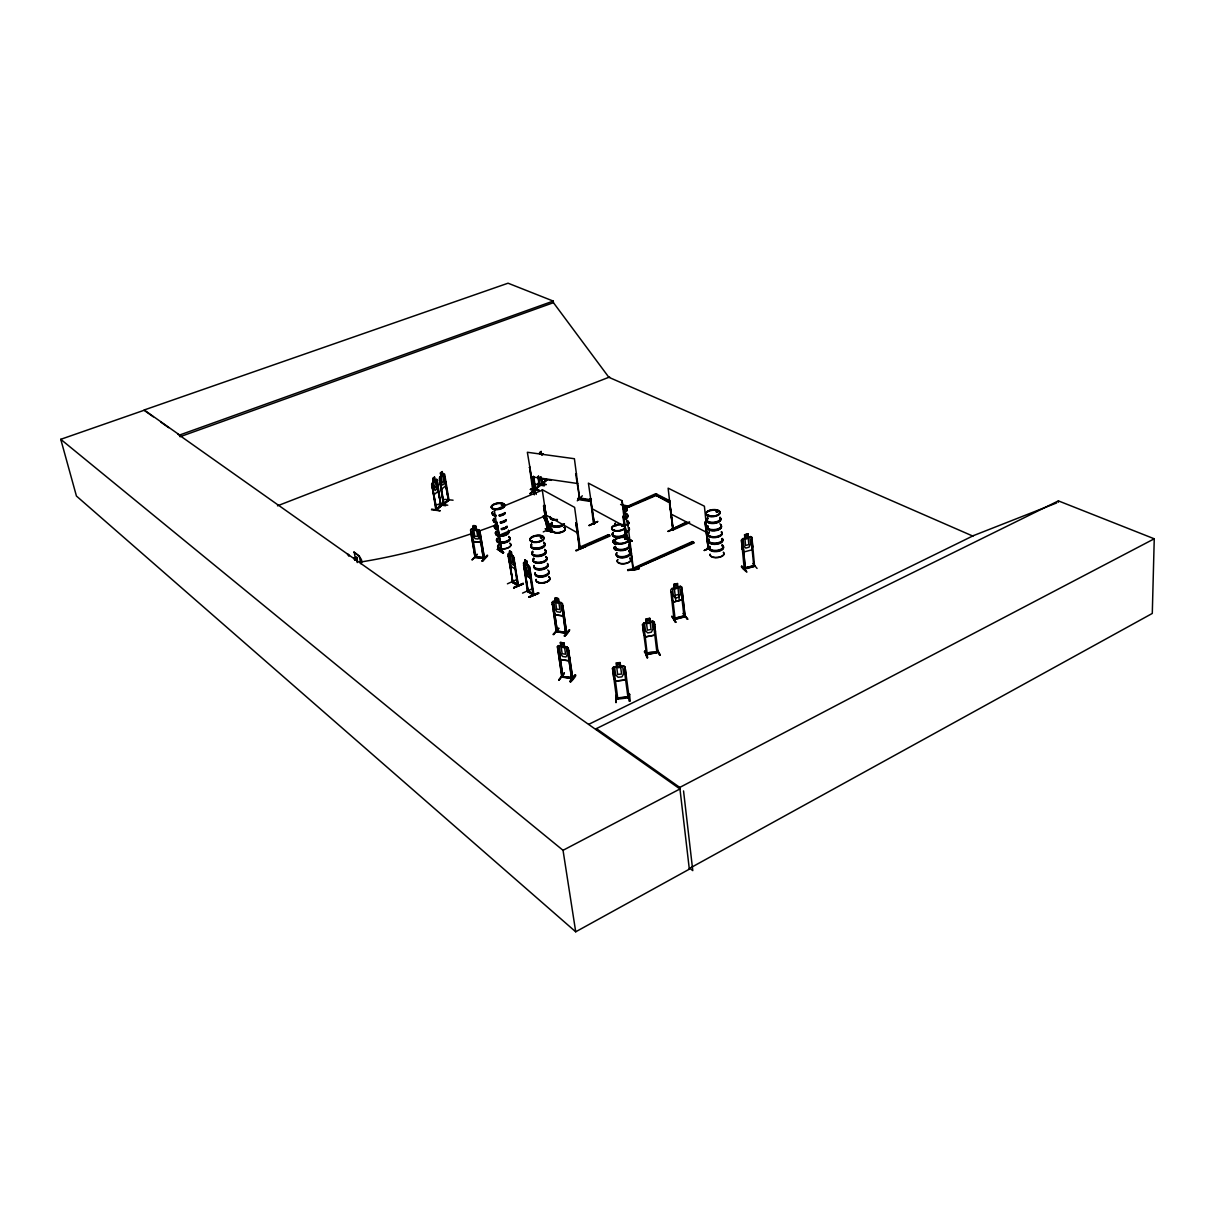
<?xml version="1.0" encoding="UTF-8"?>
<svg xmlns="http://www.w3.org/2000/svg" width="1215" height="1215" viewBox="0 0 1215 1215"><rect width="100%" height="100%" fill="white"/><g stroke="black" fill="none" stroke-linecap="round" stroke-linejoin="round"><path stroke-width="1.5" d="M596.626 730.078L596.413 728.605L1058.402 500.884L1154.25 538.792L1152.291 613.438L689.254 868.528M445.935 485.666L445.951 482.188L445.935 485.666L441.683 489.098L439.708 477.039L440.923 476.037L441.242 483.403L442.549 485.058L444.204 483.692L444.675 480.578L442.184 471.587L442.564 474.731M594.105 524.273C593.786 521.235 594.621 524.986 593.482 523.938L590.444 498.621L594.393 524.151L588.394 483.145L621.943 500.702L628.216 527.021L633.425 569.486L693.765 543.09L693.674 542.285L692.353 541.586L633.41 568.073L634.807 569.622M515.464 566.236L515.312 569.167L514.021 557.685L511.895 555.301L511.5 552.005C507.475 548.816 511.515 555.194 508.219 553.949L512.882 582.547L508.219 553.949M625.482 538.837L626.454 538.397L625.148 539.171M624.996 538.64L625.907 539.339L626.454 538.336M626.849 538.822L626.651 538.473M530.727 578.37L530.894 575.409L530.727 578.37L525.913 575.348L524.667 571.779L525.882 575.424M623.675 525.958L622.688 525.366M623.963 509.358L624.267 508.25L625.33 508.979M623.356 509.039L625.042 508.447M623.234 525.655L621.989 526.308L622.505 525.336M616.552 542.877L616.84 542.801M617.463 542.816L616.597 542.467M431.462 509.799L440.27 510.801L431.659 509.07M447.758 505.212L439.162 503.572M614.395 529.679L613.621 530.074M530.317 489.524L539.323 490.465L530.591 489.296M546.188 484.527L537.516 483.767M540.736 476.933L541.769 484.421L546.37 479.226L546.112 480.487L546.507 479.15L546.978 480.153L542.604 484.071L541.753 478.437M541.936 536.772L540.857 537.136M541.085 536.681L540.326 537.562M540.872 537.789L540.933 536.726M531.851 540.781L532.216 541.252M532.322 541.465L531.851 540.994M589.154 525.214L597.795 521.448L589.199 525.548M748.258 537.136L747.969 533.825L744.491 534.767L744.962 538.215L741.484 540.265L744.263 569.136C744.415 569.303 759.01 565.461 753.543 565.598M563.866 612.785L563.213 616.035L555.073 614.881L553.463 611.312M501.658 504.924L502.585 504.179L502.858 505.151M501.263 504.969L502.782 504.346M569 660.732L560.647 659.441L558.763 655.994L560.525 659.624L569.045 660.945L569.607 657.558M569.045 660.945L569.729 657.604M493.943 508.432L492.85 508.72M497.284 549.377C503.056 547.357 507.46 559.052 497.71 548.664M497.33 549.317L503.086 552.886L503.481 552.172M548.314 530.758L542.239 489.66L574.604 507.369L580.345 548.937L609.702 536.119L609.611 535.329L608.396 534.661L579.039 547.449L579.859 548.876L575.895 522.951L579.433 548.633M548.041 529.892L547.798 530.332M752.662 546.279L751.888 549.848L743.717 552.035L742.244 549.089L741.423 540.204L742.547 538.701L750.673 536.544L751.872 537.425L750.581 536.62L748.212 537.334L747.969 533.825M751.888 549.848L752.601 546.234M442.7 474.594L444.66 474.199L449.003 500.216C446.847 501.385 449.504 497.877 448.289 499.745M646.213 653.548C671.394 651.756 645.271 650.238 646.593 654.809L642.507 624.495L643.646 633.774L645.438 636.994L654.627 635.141L655.401 631.39L654.186 622.202M444.113 503.253L443.186 503.693L448.335 499.988M433.163 492.105L434.15 494.611L438.387 491.073L437.127 479.621L441.045 506.139L438.144 491.164M626.09 676.436L625.406 680.157L626.241 676.512M436.701 509.799L431.644 484.041L433.254 481.489M431.811 484.041L436.322 479.09L437.127 479.621M471.921 559.826L477.373 554.253M472.362 559.811L476.994 554.708M530.302 493.655L535.086 489.22M685.078 615.808L683.908 616.111M558.794 628.519L553.098 634.549L558.779 628.109M671.865 616.354L675.844 622.141M683.863 616.84L685.017 616.871L681.736 587.134L680.43 586.222L671.834 588.424L670.71 590.019L674.036 619.65L675.267 619.361L675.024 618.146L673.824 618.405M675.312 622.399L671.941 616.294L675.935 622.262M741.347 566.737C754.576 578.507 739.768 567.223 741.788 566.144M746.329 571.445L741.818 566.114M558.885 679.61L564.368 673.095L559.052 680.142M558.93 680.035L564.337 673.08M529.467 572.189L528.829 574.163L526.9 572.994L524.531 563.699L525.396 563.228M644.254 651.787C645.681 649.281 648.628 657.771 646.957 657.862L644.846 651.103M647.504 657.664L644.755 651.635M616.278 695.177L616.005 702.695L616.354 695.117M433.436 481.55L432.707 483.297L435.016 490.556L436.686 489.174L437.157 486.046L436.185 480.457L435.107 480.183L434.53 477.009L432.813 478.528L433.436 481.55L432.829 478.497M644.011 626.439L642.932 626.651L644.011 626.439L647.261 654.308M717.594 511.834C719.796 510.649 715.119 512.988 717.017 510.938M707.798 515.509L708.998 515.327M708.998 515.555L708.193 515.768M523.513 563.092L527.993 591.811L523.878 562.332L529.634 566.722L533.962 595.077L527.766 591.265L533.157 593.77M532.853 593.983L533.81 594.089L532.838 593.907M527.356 591.447L533.537 595.213L529.284 568.377M753.33 565.415C753.376 568.438 754.12 562.94 754.576 566.069M753.816 566.524L751.159 539.673L752.115 539.414L754.576 566.342C720.905 573.541 775.246 560.783 744.188 567.906M745.311 568.848L742.897 542.148L741.773 542.255L742.897 542.148M518.365 584.825L512.776 581.879M517.636 585.569L513.55 559.462L514.416 559.659L513.55 559.462M513.003 581.423L512.669 581.56M625.057 538.458L625.118 539.308M616.673 542.27L616.476 542.513M533.218 476.796L535.101 489.903L540.067 485.56L538.67 476.204M540.766 537L542.042 536.939M535.694 489.432L533.674 476.401M539.156 484.922L539.399 485.058M539.263 485.833L537.911 476.553M673.915 618.405L673.9 619.453L685.063 616.567M675.16 619.361L671.941 591.796L670.923 592.054L671.941 591.796M501.628 504.757L502.053 504.255M501.522 504.62L503.147 504.802M502.904 504.665L501.841 505.151M443.976 504.088L448.73 500.079M449.034 500.109L443.672 504.635L444.265 504.119M444.234 504.24L439.708 479.955L443.399 504.483M436.413 509.693L436.656 509.07M523.437 563.001L525.305 563.274L524.713 559.857L526.839 561.117L527.234 564.428L529.467 566.767L530.803 575.454M707.525 547.282L708.649 547.479L707.662 547.342M707.586 547.525L708.755 548.436L704.396 506.199L668.129 488.157L672.928 530.029L689.619 522.632M570.215 681.873C575.819 671.941 579.023 673.642 570.701 682.025L569.987 681.342L575.363 674.826L570.063 681.372M642.538 624.556L643.753 622.991L646.304 622.475L644.618 624.115L645.408 630.585L647.701 632.939L651.361 632.195L652.987 629.036L652.212 622.581L650.116 621.822M561.816 675.798C564.489 676.709 560.009 675.039 561.953 676.755L557.457 646.608L558.551 645.575L567.025 646.866L568.316 648.354L572.857 678.547L562.013 676.785M558.642 649.205L557.639 649.053L558.824 648.977L562.894 676.877M567.496 650.541L568.681 650.481L567.496 650.541L571.627 678.684L571.475 677.666M567.025 646.866L568.195 648.37L572.675 678.775L572.265 677.757L562.773 676.482L572.523 677.757M560.905 645.94L560.388 642.446L564.033 642.993L564.489 646.547L566.433 648.02L567.375 654.505L565.962 656.996L562.575 656.48L560.343 653.427L559.401 646.957L561.041 646.076M617.873 698.154L629.066 696.97M627.699 697.137L627.836 698.169L629.203 698.002L625.361 669.161L624.221 669.511L625.361 669.161M564.231 635.703C574.649 622.247 567.284 635.551 564.368 636.159M569.471 630.129L564.793 636.235M557.396 646.684L561.862 677.089M558.9 602.063L562.56 603.749L566.676 633.319L565.552 633.167L565.871 631.906L566.904 633.091L556.257 631.815L557.366 631.922L553.448 604.569L552.309 604.63L553.448 604.569M565.552 633.121L561.907 605.738L562.864 605.875L566.615 633.288L556.212 631.785L552.126 602.291L553.235 601.395C558.232 603.627 551.731 594.818 558.414 598.691L558.809 602.154L560.707 603.521L561.619 609.808L560.267 612.254L557.032 611.798L554.906 608.867L553.979 602.594L555.559 601.714L554.936 598.205M672.32 529.71L673.383 529.861L669.86 503.921L672.989 529.983L672.214 528.707L672.958 529.087M557.427 631.679L553.265 604.766M556.197 631.754L556.242 630.57L557.548 631.709M556.121 630.843L557.412 630.737M565.75 633.197L561.907 605.738M656.875 652.652L656.875 651.316L656.996 652.318M646.577 654.779L658.059 652.409L654.308 622.126L652.911 621.138L650.222 621.685L649.812 618.207L645.879 619.012L646.441 622.566M553.174 601.273L561.239 602.503L562.393 603.84M471.526 529.011L470.494 529.953L475.08 557.472L484.36 558.581L479.819 531.016M613.879 677.681L615.716 681.023L625.285 679.975L615.625 681.159L613.742 677.712L612.481 668.28L613.788 666.792L612.618 668.311M580.223 547.874L579.206 547.692L580.132 547.783M487.458 555.938C471.997 572.432 497.816 543.576 482.461 561.148M517.544 585.554C519.352 586.891 516.679 582.699 517.605 585.645M483.479 558.505L479.378 532.869L483.312 558.49L483.16 557.533L484.269 557.457M486.896 555.407L481.991 561.011L487.488 555.984M547.266 530.894L548.785 530.545L544.487 505.106L548.117 530.591L547.297 530.909M512.214 582.122L518.182 585.919L513.869 559.325M474.746 556.5L476.128 557.366L471.784 531.988L470.752 532.064L475.08 557.472M481.262 539.475L480.806 542.482L473.501 541.617L471.967 538.321M480.062 533.142L479.196 533.036M478.68 529.801L479.864 531.046L484.542 558.414L475.08 557.245M476.614 529.497L478.74 529.74M471.405 528.965C476.143 531.107 469.932 522.982 476.083 526.338L476.462 529.649L478.254 530.818L479.226 536.696L478.087 539.035L475.187 538.685L473.197 535.997L472.225 530.12L473.607 529.254M476.083 526.338L472.908 526.034L473.546 529.315M744.917 538.169L743.276 539.749L743.838 545.915L745.813 548.087L749.032 547.19L750.536 544.077L749.989 537.911L748.151 537.288M503.45 552.688L497.71 549.074M557.518 646.745L558.611 645.697M500.428 549.924L501.628 549.651L500.58 550.866L501.78 550.562L497.634 525.26L496.616 525.488L497.634 525.26M500.58 550.851L501.582 550.441M716.546 511.561L717.807 511.272L716.516 511.454M708.148 515.221L709.044 515.479M579.889 498.454L578.78 497.421L577.717 499.441L578.811 497.679M578.765 497.634L579.768 497.573M577.262 500.823L582.319 495.811M623.249 505.972L626.894 506.549L655.766 493.685L670.209 500.975M623.341 506.746L626.986 507.323L656.981 494.292L629.097 506.275L620.592 504.483M551.428 480.32L542.467 478.983M546.355 479.925L542.224 483.297L546.051 479.879M535.162 488.931L539.126 485.271M535.435 489.205L529.907 493.685L539.43 485.317M540.022 485.499L534.797 489.858L532.914 476.751M575.652 473.729L576.457 473.835L575.652 473.729L579.616 498.606M541.45 454.638L543.363 454.152M533.765 491.726L532.899 491.619L529.558 467.183L534.038 491.574L532.945 490.556M453.074 500.2L444.69 499.38M624.237 508.903L625.011 508.645M436.61 508.812L435.684 509.267L440.878 505.516M440.574 505.47L436.109 509.267M436.322 510.118L441.577 505.637M444.523 476.022L448.593 500.534M530.347 467.289L529.375 467.335M441.531 505.683L435.836 510.133L432.13 485.438L436.747 509.799M432.434 485.484L431.644 485.848M436.808 481.899L441.045 506.139L436.519 481.854M440.012 480.001L439.222 480.365M435.016 480.168L436.99 479.712M432.905 478.543L434.59 477.176M440.999 476.098L440.301 473.03L442.184 471.587M440.483 473.091L442.139 471.739M541.146 537.805L542.239 537.273M616.43 698.002L627.912 696.772L628.064 698.185M628.899 697L627.836 697.121M629.157 698.033L627.912 696.803M616.84 699.278C617.812 699.187 617.585 698.23 616.552 697.987M614.046 670.316L612.907 670.665L614.046 670.316L617.827 698.914M616.643 666.625L614.714 668.022L615.58 674.644L618.04 677.256L621.928 676.861L623.644 673.824L622.779 667.202L620.546 666.23L620.197 662.524L616.02 662.965L616.643 666.701M541.039 476.979L542.072 484.466L541.45 478.406M535.238 489.858L533.37 476.356M539.718 485.453L538.367 476.159M500.595 549.863L501.036 550.957L501.339 549.56M717.974 511.712L716.546 511.925M716.622 511.485L717.959 511.151M153.318 416.806L144.084 410.275L60.75 439.314L76.439 496.039L575.713 931.799L689.33 869.181L679.777 787.426L596.413 728.605M626.332 538.701L625.436 538.883M624.221 509.374L625.269 508.523M60.75 439.314L563.031 850.303L679.96 788.975L177.937 434.211M679.777 787.426L1154.25 538.792M658.09 652.455L657.968 651.164L657.026 651.65M588.668 724.368L973.579 535.572L1056.686 502.919M973.579 535.572L972.683 536.012L608.852 377.303L553.448 302.672L553.235 301.077L508.052 283.201L144.19 409.987L179.623 435.016L180.048 436.732L553.448 302.672M708.148 548.117L705.08 522.101L708.239 548.542M709.97 547.342L704.229 550.517L710.365 547.98M710.046 547.752L704.275 550.41M705.718 522.42L705.08 522.101M529.026 596.747C542.224 591.553 541.252 591.811 529.117 597.173C558.627 584.901 509.419 606.012 538.397 592.631M635.202 568.134L655.401 559.052M658.773 557.533L677.287 549.21M680.658 547.692L690.758 543.151M634.701 568.802L693.674 542.285M522.541 593.117L531.866 588.956M676.679 527.128L668.189 531.487L676.74 527.659M667.825 531.289L676.679 527.507M628.368 541.115L631.329 539.885M628.793 541.844L632.18 540.675L628.58 541.207M669.556 504.043L673.064 530.013L671.637 529.36L686.581 521.918M671.637 529.36L685.002 523.452M689.543 521.843L672.837 529.239L671.561 528.571M527.28 564.368L528.54 566.099L532.99 594.925M579.342 548.542L580.36 548.724M576.107 551.018C588.698 544.259 590.399 545.322 575.743 550.365M527.401 591.492L523.711 565.005L528.388 591.659M524.273 565.355L523.392 565.157M517.469 584.855L518.349 584.764M513.687 587.422C542.634 574.968 494.505 596.854 523.027 583.367M513.763 587.817L523.133 583.823M523.392 584.035L513.778 587.878M623.006 516.314L623.887 516.496L623.006 516.314L624.313 526.93M582.593 546.735L579.145 548.238L580.345 548.937M586.055 545.231L591.234 542.983M594.682 541.465L608.487 535.451L609.702 536.119M609.611 535.329L580.238 548.147L579.039 547.449M516.937 579.494L507.414 583.823M513.368 556.09L518.562 585.812L512.29 582.228M589.169 525.594L597.537 521.736M575.895 522.951L576.199 522.815M510.665 566.266L509.586 562.606M545.368 528.859L551.686 532.124L545.702 528.707M543.272 531.897L551.975 528.145M622.52 505.546L629.188 507.05L657.072 495.067M508.174 556.151L509.039 556.349L512.821 582.501L508.174 556.151L509.039 556.349M591.006 498.909L590.141 498.742M543.576 505.835L547.418 531.137L543.576 505.835L544.366 505.501M545.034 505.394L543.773 505.941M498.423 535.587L546.021 515.509M542.315 490.161L494.323 510.011L500.777 550.987M354.613 559.644L354.173 557.958L356.694 557.488L357.028 559.173L354.507 559.644M359.503 556.121C343.45 545.398 366.414 558.08 360.977 563.502M357.24 557.412L354.674 558.323L355.023 559.994L354.173 557.958M347.11 553.63L348.811 554.83M277.476 505.82L609.641 376.999M579.54 497.755L579.661 498.636L574.406 458.723L527.356 452.269L533.932 491.543M683.923 615.808L674.765 618.177L675.267 619.331M533.172 490.541L533.628 490.845M179.623 435.016L553.235 301.077M625.512 538.26L625.376 539.141M622.566 525.7L621.579 526.019L623.249 526.323M501.431 550.486L501.218 549.59M541.693 537.713L541.434 536.635M562.621 676.178L562.773 677.195M571.642 678.35L567.678 650.314M556.546 631.542L552.248 602.351M646.441 654.475L658.09 652.166L657.847 651.179M657.831 651.453L657.011 651.62M578.902 498.317L579.889 498.439M752.905 563.547L757.067 568.423M744.673 534.904L747.908 534.023M675.191 595.365L678.623 594.469M673.399 601.972L681.858 599.785L682.602 596.231L682.01 599.921L673.338 602.108L671.698 599.071M687.219 619.255L683.088 613.408L687.69 619.149M677.803 587.012L679.777 587.665L680.476 593.998L678.927 597.173L675.494 598.069L673.353 595.836L672.639 589.503L674.355 587.893L673.839 584.415L677.545 583.458L679.307 600.559M673.839 584.415L677.469 583.671M674.492 589.032L677.924 588.136M684.789 616.582L683.908 615.792L684.075 617.053L680.932 589.503L681.949 589.245L685.199 616.764L674.143 619.62L674.173 618.617L683.741 616.187M682.086 589.427L680.932 589.503M616.506 697.942L616.84 699.324M624.631 509.055L623.462 509.024M541.586 537.47L540.675 537.592M656.783 648.719L660.185 655.174L656.92 649.159M549.195 529.634L551.321 529.998L549.317 530.408L543.242 515.707M744.522 569.136L744.005 568.013M643.783 623.052L652.941 621.199M653.579 624.495L654.748 624.48L653.579 624.495L656.89 652.409M645.484 636.797L654.627 635.141M656.753 649.266L660.185 655.174M534.767 490.951L532.945 492.09L534.767 490.951L536.255 494.429M548.451 530.697L544.183 505.227M623.492 516.39L626.014 536.301M628.58 541.465L632.24 541.207M629.689 542.756L632.985 569.471M627.623 569.789C647.079 565.704 637.662 571.126 627.639 569.881M627.745 570.564L638.862 568.954M627.684 570.336L638.801 568.681M632.119 558.095L630.084 559.219L632.225 558.915L629.051 545.307M539.521 485.939L538.215 476.599M613.788 666.868L623.508 665.805L625.011 666.929L626.105 676.512M629.719 694.357L628.945 693.841L629.476 701.237M629.188 697.759L627.791 698.139M533.582 490.875L533.719 491.726M717.002 511.12L718.171 511.333M533.096 593.725L533.355 594.712M475.171 557.214L475.171 556.288M475.733 557.548L474.928 556.546M484.132 558.596L483.965 557.7L475.84 556.895L483.206 557.594M628.914 697.744L616.704 699.263L612.481 668.28M556.333 630.524L557.275 630.691M566.342 632.316L557.26 631.223L565.415 632.18M572.417 678.775L561.786 677.059M578.872 497.406L578.765 498.53L579.798 498.454M471.466 529.072L478.71 529.846M480.776 542.315L473.607 541.465L472.073 538.321M541.48 454.501L541.146 451.509L541.541 454.653L542.497 454.942M537.47 483.433L546.173 484.588M535.511 484.345L544.32 485.894M443.764 473.637L439.663 477.1L439.39 478.558L443.672 504.635L440.999 487.397M530.515 489.296L539.323 490.465M431.644 484.041L436.367 510.118M440.62 486.577L441.789 489.098M554.997 598.403L558.414 598.691L558.748 602.23M561.725 605.951L562.682 606.072M434.15 494.611L433.117 492.029M555.194 614.714L563.183 615.853M445.632 505.744L437.157 504.514M530.985 476.736L577.778 483.54M558.308 628.58L553.691 634.64M565.841 631.937L566.646 632.058M558.566 645.773L560.981 646.137L560.388 642.446L564.033 642.993L564.383 646.653L566.934 647.033M578.629 497.786L591.401 499.836M584.218 499.426L587.863 500.018M577.611 498.666L590.384 500.717M577.717 499.441L590.49 501.476M533.339 594.272L533.491 595.229M629.643 694.297L630.069 701.283M745.266 568.65L742.73 541.996M716.167 511.895L716.592 511.135L716.774 511.91M709.363 532.2A7.077 3.296 -5.5 0 0 709.924 536.407L710.168 536.514M579.813 548.907L576.457 523.27M658.727 495.902L668.63 500.914M670.224 502.524L655.371 494.991L670.316 503.299M670.969 514.021L707.054 532.58M693.765 543.09L692.353 541.586M591.751 508.553L620.136 523.908M545.93 515.008L578.158 533.233M545.307 528.814L551.2 532.337M524.804 560.009L526.885 561.041L529.33 577.414M525.563 564.322L527.492 565.476M526.505 570.397L528.434 571.566M497.649 549.165L503.587 552.688M526.004 575.303L530.818 578.325M511.348 552.126L509.48 550.987L510.224 560.662L511.621 563.851L513.474 565.005L513.125 557.017L511.955 555.316M508.629 553.296L513.353 556.181M510.695 566.19L515.418 569.121M528.282 590.976L533.127 593.998M513.094 581.742L517.787 584.704M680.385 586.344L681.782 587.194M161.018 422.243L168.703 427.68M347.687 554.465L348.933 556.242M689.695 868.285L692.778 870.608L683.544 790.935M623.462 665.926L625.011 667.005M542.528 453.696L543.302 454.243M752.115 539.414L751.159 539.673M683.711 613.757L687.751 619.21M626.667 531.897L626.727 532.018A6.728 3.098 -7 0 1 625.102 532.413A6.698 3.083 -7 0 0 626.606 531.699M659.593 655.143L656.692 648.688M742.35 549.043L743.838 551.959M644.77 651.164L647.61 657.725M545.231 515.312L551.215 529.224M546.097 517.818L551.321 529.998M532.838 491.346L534.327 494.824M543.363 516.481L547.084 525.184M509.647 562.621L510.801 566.144M625.118 526.46L631.466 553.524M356.603 557.563L357.316 561.117M356.192 557.138L357.24 562.591M354.279 552.461L355.57 559.902M359.306 556.197L360.779 563.593M444.341 476.447L448.487 500.565L445.313 483.828M497.436 525.138L501.658 550.684M563.031 850.303L575.713 931.799M524.819 559.811L527.401 576.244M558.824 648.977L563.077 676.983M617.964 698.898L617.569 697.85L617.721 699.232M627.654 696.863L628.064 698.154L624.221 669.268M620.075 662.661L620.546 666.306M608.396 534.661L608.487 535.451M626.894 506.549L626.986 507.323M621.913 500.55L626.743 539.49M623.31 516.193L624.616 526.794M625.057 530.332L625.71 535.633M646.046 619.164L646.471 622.627M629.097 506.275L629.188 507.05M627.897 505.653L627.988 506.427M649.691 618.359L650.146 621.883M655.766 493.685L655.857 494.459M673.885 584.476L675.874 601.44M705.383 521.964L708.193 548.572M751.827 537.379L752.541 546.294M628.945 693.841L629.37 701.344M1058.402 500.884L1058.417 502.235M494.323 525.503A522.906 237.654 -33.6 0 1 480.396 530.575M471.709 533.598A522.906 237.654 -33.6 0 1 359.655 562.181M564.459 523.954A6.652 3.022 -8.1 0 1 555.893 527.249A6.652 3.022 -8.1 0 1 552.035 523.452M563.942 524.379A6.743 3.068 -8.1 0 1 554.997 526.824A6.743 3.068 -8.1 0 1 551.899 523.042M564.216 527.34A6.652 3.038 -8.1 0 1 560.1 532.534A6.652 3.038 -8.1 0 1 552.293 529.816M564.17 527.188A6.622 3.022 -8.1 0 1 560.905 532.155A6.622 3.022 -8.1 0 1 552.187 530.469M564.246 527.568A6.652 3.038 -8.1 0 1 560.13 532.762A6.652 3.038 -8.1 0 1 552.324 530.044M562.803 524.379A6.652 3.022 -8.1 0 1 554.177 525.913A6.652 3.022 -8.1 0 1 551.868 522.298M563.897 524.03A6.743 3.068 -8.1 0 1 554.951 526.475A6.743 3.068 -8.1 0 1 551.853 522.693M557.457 520.157A6.652 2.992 -8.1 0 1 550.517 517.347M557.412 519.792A6.758 3.053 -8.1 0 1 550.349 516.952M557.351 519.443A6.758 3.038 -8.1 0 1 550.289 516.588M553.934 519.063A6.652 2.992 -8.1 0 1 550.228 516.982M627.426 521.326A6.819 3.129 -7.1 0 1 627.229 525.169M615.61 525.442A6.819 3.129 -7.1 0 1 615.261 523.862M628.96 528.236A6.728 3.098 -7 0 1 625.133 532.641M622.976 506.989A6.758 3.053 -7.1 0 1 626.94 509.07A6.758 3.053 -7.1 0 1 624.206 512.153M627.396 521.767A6.728 3.083 -7.1 0 1 627.198 525.548M615.747 525.822A6.728 3.083 -7.1 0 1 615.398 524.273M628.884 527.842A6.698 3.083 -7 0 1 627.866 531.016M623.037 507.581A6.743 3.038 -7.1 0 1 626.986 509.662A6.743 3.038 -7.1 0 1 624.267 512.73M628.93 527.993A6.728 3.098 -7 0 1 627.912 531.183M623.006 507.217A6.758 3.053 -7.1 0 1 626.97 509.313A6.758 3.053 -7.1 0 1 624.237 512.381M627.411 514.963A6.834 3.098 -7.1 0 1 625.072 518.835M627.259 520.597A6.728 3.083 -7.1 0 1 627.062 524.379M616.43 525.29A6.728 3.083 -7.1 0 1 615.246 523.088M627.38 515.388A6.743 3.068 -7.1 0 1 625.072 519.215M627.38 520.962A6.819 3.129 -7.1 0 1 627.183 524.804M616.4 525.731A6.819 3.129 -7.1 0 1 615.215 523.498M626.515 513.96A6.834 3.098 -7.1 0 1 625.026 518.471M627.639 514.947A6.743 3.068 -7.1 0 1 624.92 518.046M626.393 513.596A6.743 3.068 -7.1 0 1 627.229 514.218M624.844 531.502A6.956 3.22 -7.1 0 1 624.237 535.724A6.956 3.22 -7.1 0 1 615.382 537.015A6.956 3.22 -7.1 0 1 612.952 533.233M624.829 531.942A6.865 3.174 -7.1 0 1 624.221 536.104A6.865 3.174 -7.1 0 1 615.489 537.379A6.865 3.174 -7.1 0 1 613.089 533.658M624.799 531.137A6.956 3.22 -7.1 0 1 624.191 535.344A6.956 3.22 -7.1 0 1 615.337 536.65A6.956 3.22 -7.1 0 1 612.907 532.869M625.528 531.395A6.865 3.174 -7.1 0 1 618.967 536.377A6.865 3.174 -7.1 0 1 612.937 532.474M615.747 543.637A6.941 3.235 -7.1 0 1 613.803 539.961M615.792 544.001A6.941 3.235 -7.1 0 1 613.848 540.326M616.628 549.879A6.789 3.189 -7.1 0 1 614.228 547.115M614.243 547.525A6.834 3.205 -7.1 0 0 616.658 550.319A6.804 3.205 -7.1 0 1 614.213 548.36M616.613 550.076A6.85 3.22 -7.1 0 1 614.198 547.282M630.145 554.359A6.941 3.281 -7 0 1 622.247 557.882A6.941 3.281 -7 0 1 616.506 554.632M628.914 551.58A7.047 3.326 -7 0 1 624.905 557.199A7.047 3.326 -7 0 1 616.354 554.222M629.643 558.004A6.941 3.311 -7 0 1 629.051 562.332A6.941 3.311 -7 0 1 620.212 563.623A6.941 3.311 -7 0 1 617.767 559.735M630.479 558.444A6.941 3.311 -7 0 1 623.872 563.593A6.941 3.311 -7 0 1 617.736 559.492M628.914 545.079A7.062 3.311 -7.1 0 1 623.098 550.167A7.062 3.311 -7.1 0 1 615.443 547.054M628.747 550.82A6.956 3.281 -7 0 1 628.14 555.118A6.956 3.281 -7 0 1 619.301 556.409A6.956 3.281 -7 0 1 616.871 552.567M628.869 545.535A6.956 3.265 -7.1 0 1 623.143 550.532A6.956 3.265 -7.1 0 1 615.595 547.464M628.869 551.2A7.047 3.326 -7 0 1 628.261 555.574A7.047 3.326 -7 0 1 619.301 556.88A7.047 3.326 -7 0 1 616.825 552.962M628.869 544.715A7.062 3.311 -7.1 0 1 623.052 549.788A7.062 3.311 -7.1 0 1 615.398 546.689M629.157 545.11A6.971 3.265 -7.1 0 1 622.095 549.438A6.971 3.265 -7.1 0 1 615.443 546.264M506.154 520.779A6.743 3.022 -9 0 1 500.504 523.133M497.117 523.225A6.743 3.022 -9 0 1 493.7 520.278M506.169 520.369A6.834 3.068 -9 0 1 500.443 522.769M497.011 522.86A6.834 3.068 -9 0 1 494.156 519.033M507.08 526.657A6.743 3.038 -9 0 1 501.446 529.026M498.059 529.117A6.743 3.038 -9 0 1 495.234 525.32M507.004 526.262A6.713 3.022 -9 0 1 501.385 528.616M498.013 528.692A6.713 3.022 -9 0 1 495.188 524.926M507.05 526.414A6.743 3.038 -9 0 1 501.4 528.783M498.013 528.859A6.743 3.038 -9 0 1 495.188 525.077M505.06 513.322A6.85 3.038 -9 0 1 499.319 515.707M495.887 515.798A6.85 3.038 -9 0 1 492.409 512.836M505.956 519.595A6.743 3.022 -9 0 1 500.322 521.949M496.935 522.04A6.743 3.022 -9 0 1 494.11 518.273M505.045 513.732A6.758 3.007 -9 0 1 499.38 516.086M495.993 516.162A6.758 3.007 -9 0 1 492.576 513.246M506.108 520.02A6.834 3.068 -9 0 1 500.383 522.404M496.95 522.496A6.834 3.068 -9 0 1 494.095 518.668M505 512.958A6.85 3.038 -9 0 1 499.274 515.342M495.826 515.433A6.85 3.038 -9 0 1 492.971 511.652M504.848 512.548A6.758 3.007 -9 0 1 499.198 514.902M495.811 514.978A6.758 3.007 -9 0 1 492.379 512.062M509.708 538.291A6.713 3.068 -9 0 1 502.813 543.196A6.713 3.068 -9 0 1 497.497 539.323M508.979 537.212A6.804 3.113 -9 0 1 507.87 541.374A6.804 3.113 -9 0 1 499.213 542.634A6.804 3.113 -9 0 1 497.345 538.913M509.89 543.454A6.713 3.098 -9 0 1 508.796 547.57A6.713 3.098 -9 0 1 500.261 548.816A6.713 3.098 -9 0 1 498.408 545.125M509.844 543.211A6.713 3.098 -9 0 1 508.766 547.327A6.713 3.098 -9 0 1 500.231 548.572A6.713 3.098 -9 0 1 498.378 544.882M507.156 527.295A6.713 3.038 -9 0 1 501.537 529.664M498.165 529.74A6.713 3.038 -9 0 1 495.356 525.958M507.126 526.93A6.743 3.038 -9 0 1 501.491 529.3M498.104 529.375A6.743 3.038 -9 0 1 495.28 525.579M508.629 530.909A6.819 3.098 -9 0 1 501.628 535.861A6.819 3.098 -9 0 1 496.236 531.973M508.781 536.483A6.713 3.068 -9 0 1 507.688 540.584A6.713 3.068 -9 0 1 499.152 541.829A6.713 3.068 -9 0 1 497.3 538.169M508.614 531.335A6.713 3.053 -9 0 1 501.704 536.21A6.713 3.053 -9 0 1 496.373 532.383M508.918 536.863A6.804 3.113 -9 0 1 507.824 541.009A6.804 3.113 -9 0 1 499.152 542.27A6.804 3.113 -9 0 1 497.284 538.564M508.584 530.545A6.819 3.098 -9 0 1 501.567 535.496A6.819 3.098 -9 0 1 496.176 531.608M508.432 530.165A6.728 3.053 -9 0 1 501.506 535.04A6.728 3.053 -9 0 1 496.191 531.213M720.875 525.746A7.077 3.281 -5.5 0 1 714.557 530.833A7.077 3.281 -5.5 0 1 707.874 526.839M720.92 525.29A7.168 3.326 -5.5 0 1 714.526 530.454A7.168 3.326 -5.5 0 1 707.738 526.414M721.482 531.927A7.077 3.296 -5.5 0 1 718.946 536.195A7.077 3.296 -5.5 0 1 709.924 536.407M721.452 531.608A7.077 3.296 -5.5 0 1 718.916 535.891A7.077 3.296 -5.5 0 1 709.894 536.088A7.077 3.296 -5.5 0 1 709.332 531.897M720.206 517.97A7.184 3.296 -5.5 0 1 717.625 522.253A7.184 3.296 -5.5 0 1 708.466 522.48A7.184 3.296 -5.5 0 1 707.905 518.273M721.27 525.305A7.077 3.265 -5.5 0 1 713.524 529.649A7.077 3.265 -5.5 0 1 707.753 525.624M719.796 523.862A7.077 3.265 -5.5 0 1 720.753 524.516M720.161 518.425A7.093 3.25 -5.5 0 1 717.609 522.647A7.093 3.25 -5.5 0 1 708.588 522.875A7.093 3.25 -5.5 0 1 708.026 518.714M720.875 524.926A7.168 3.311 -5.5 0 1 714.481 530.074A7.168 3.311 -5.5 0 1 707.692 526.034M720.176 517.59A7.184 3.296 -5.5 0 1 717.594 521.873A7.184 3.296 -5.5 0 1 708.436 522.101A7.184 3.296 -5.5 0 1 707.874 517.894M720.039 517.195A7.093 3.25 -5.5 0 1 713.721 522.253A7.093 3.25 -5.5 0 1 707.009 518.304M721.923 545.778A7.032 3.326 -5.4 0 1 721.725 550.091A7.032 3.326 -5.4 0 1 712.81 551.397A7.032 3.326 -5.4 0 1 709.94 547.54M721.953 545.338A7.123 3.372 -5.4 0 1 721.756 549.696A7.123 3.372 -5.4 0 1 712.719 551.018A7.123 3.372 -5.4 0 1 709.818 547.099M723.457 552.491A7.032 3.341 -5.4 0 1 718.111 557.563A7.032 3.341 -5.4 0 1 710.092 554.45M723.441 552.263A7.032 3.341 -5.4 0 1 718.095 557.321A7.032 3.341 -5.4 0 1 710.076 554.207M721.513 532.534A7.047 3.281 -5.5 0 1 715.225 537.622A7.047 3.281 -5.5 0 1 708.558 533.613M721.497 532.17A7.077 3.296 -5.5 0 1 718.961 536.438A7.077 3.296 -5.5 0 1 709.955 536.65A7.077 3.296 -5.5 0 1 709.393 532.443M722.211 538.777A7.138 3.356 -5.4 0 1 715.848 543.971A7.138 3.356 -5.4 0 1 709.089 539.87M722.758 545.246A7.032 3.326 -5.4 0 1 716.486 550.395A7.032 3.326 -5.4 0 1 709.818 546.325M722.166 539.217A7.047 3.311 -5.4 0 1 716.804 544.244A7.047 3.311 -5.4 0 1 708.77 541.176M721.923 544.958A7.123 3.372 -5.4 0 1 721.725 549.332A7.123 3.372 -5.4 0 1 712.689 550.653A7.123 3.372 -5.4 0 1 709.773 546.735M722.181 538.397A7.138 3.356 -5.4 0 1 715.817 543.591A7.138 3.356 -5.4 0 1 709.044 539.506M722.561 538.792A7.047 3.311 -5.4 0 1 714.86 543.181A7.047 3.311 -5.4 0 1 709.089 539.096M544.867 550.623A7.032 3.281 -8.5 0 1 543.895 554.982A7.032 3.281 -8.5 0 1 534.934 556.288A7.032 3.281 -8.5 0 1 532.838 552.385M544.882 550.167A7.123 3.326 -8.5 0 1 543.895 554.587A7.123 3.326 -8.5 0 1 534.813 555.908A7.123 3.326 -8.5 0 1 532.686 551.959M545.778 556.683A7.032 3.311 -8.5 0 1 544.806 561.072A7.032 3.311 -8.5 0 1 535.845 562.378A7.032 3.311 -8.5 0 1 533.75 558.444M545.732 556.44A7.032 3.311 -8.5 0 1 544.76 560.814A7.032 3.311 -8.5 0 1 535.8 562.12A7.032 3.311 -8.5 0 1 533.704 558.186M543.819 542.908A7.138 3.311 -8.5 0 1 542.816 547.297A7.138 3.311 -8.5 0 1 533.719 548.633A7.138 3.311 -8.5 0 1 531.593 544.7M544.684 549.408A7.032 3.281 -8.5 0 1 543.712 553.767A7.032 3.281 -8.5 0 1 534.752 555.073A7.032 3.281 -8.5 0 1 532.656 551.17M543.804 543.363A7.047 3.265 -8.5 0 1 542.816 547.692A7.047 3.265 -8.5 0 1 533.841 549.013A7.047 3.265 -8.5 0 1 531.745 545.125M544.836 549.803A7.138 3.326 -8.5 0 1 543.834 554.207A7.138 3.326 -8.5 0 1 534.752 555.544A7.138 3.326 -8.5 0 1 532.641 551.58M543.758 542.528A7.138 3.311 -8.5 0 1 542.756 546.917A7.138 3.311 -8.5 0 1 533.658 548.254A7.138 3.311 -8.5 0 1 531.532 544.32M543.621 542.148A7.047 3.265 -8.5 0 1 542.634 546.477A7.047 3.265 -8.5 0 1 533.658 547.783A7.047 3.265 -8.5 0 1 531.562 543.91M548.709 571.855A6.986 3.341 -8.5 0 1 542.589 577.004A6.986 3.341 -8.5 0 1 535.359 573.814M548.724 571.414A7.093 3.387 -8.5 0 1 542.543 576.639A7.093 3.387 -8.5 0 1 535.192 573.389M548.755 576.897A6.986 3.356 -8.5 0 1 544.35 582.623A6.986 3.356 -8.5 0 1 536.21 579.555M549.863 578.279A6.971 3.341 -8.5 0 1 542.528 582.714A6.971 3.341 -8.5 0 1 536.21 579.388M548.709 576.76A6.971 3.341 -8.5 0 1 549.514 577.444M545.854 557.351A7.001 3.296 -8.5 0 1 544.882 561.725A7.001 3.296 -8.5 0 1 535.967 563.031A7.001 3.296 -8.5 0 1 533.871 559.113M549.939 578.689A6.971 3.356 -8.5 0 1 542.589 583.139A6.971 3.356 -8.5 0 1 536.255 579.813M548.785 577.171A6.971 3.356 -8.5 0 1 549.59 577.869M545.808 556.956A7.032 3.311 -8.5 0 1 544.836 561.345A7.032 3.311 -8.5 0 1 535.891 562.651A7.032 3.311 -8.5 0 1 533.78 558.718M547.676 564.231A7.108 3.372 -8.5 0 1 541.465 569.44A7.108 3.372 -8.5 0 1 534.114 566.22M547.722 569.957A6.986 3.341 -8.5 0 1 543.318 575.652A6.986 3.341 -8.5 0 1 535.177 572.614M547.646 564.671A7.001 3.326 -8.5 0 1 541.525 569.805A7.001 3.326 -8.5 0 1 534.266 566.63M548.679 571.05A7.093 3.387 -8.5 0 1 542.482 576.274A7.093 3.387 -8.5 0 1 535.147 573.024M547.616 563.866A7.108 3.372 -8.5 0 1 541.404 569.06A7.108 3.372 -8.5 0 1 534.053 565.841M547.464 563.471A7.001 3.311 -8.5 0 1 541.343 568.605A7.001 3.311 -8.5 0 1 534.084 565.431M548.648 529.634L547.661 529.421L548.648 529.634M541.055 453.392L540.067 454.243L540.903 452.39L541.055 453.392M541.055 451.509L539.414 452.922L541.146 451.509M436.261 486.775L434.59 488.157L433.603 482.552L435.289 481.186L436.261 486.775M443.794 481.307L442.139 482.674L441.167 477.1L442.837 475.733L443.794 481.307M442.108 473.486L441.03 474.351L441.926 472.483L442.108 473.486M434.378 477.92L433.466 479.804L434.378 477.92M748.805 544.563L745.57 545.444L745.023 539.278L748.258 538.382L748.805 544.563M747.331 534.676L745.251 535.253L745.342 536.347L747.422 535.785L747.331 534.676M676.877 584.339L674.659 584.901L674.781 586.04L676.998 585.463L676.877 584.339M650.253 622.976L646.577 623.72L647.367 630.175L651.027 629.446L650.253 622.976M649.114 619.058L646.745 619.544L646.881 620.698L649.25 620.227L649.114 619.058M619.453 663.329L616.947 663.587L617.099 664.772L619.62 664.514L619.453 663.329M620.698 667.415L616.795 667.81L617.66 674.431L621.564 674.036L620.698 667.415M475.566 526.9L473.683 526.687L473.865 527.735L475.733 527.948L475.566 526.9M476.69 530.636L473.789 530.302L474.761 536.18L477.677 536.514L476.69 530.636M557.807 599.268L555.726 598.98L555.893 600.104L557.974 600.392L557.807 599.268M558.961 603.278L555.726 602.837L556.637 609.11L559.887 609.566L558.961 603.278M563.411 643.586L561.224 643.251L561.391 644.421L563.578 644.755L563.411 643.586M564.611 647.747L561.208 647.231L562.165 653.716L565.552 654.232L564.611 647.747M526.566 561.452L525.32 560.722L526.733 562.545L526.566 561.452M511.196 552.415L510.011 551.686L511.363 553.493L511.196 552.415M512.122 556.394L510.27 555.255L511.211 561.284L513.064 562.423L512.122 556.394M614.137 530.347A6.895 3.159 -7.1 0 0 625.209 527.28A6.895 3.159 -7.1 0 0 615.975 524.713A6.895 3.159 -7.1 0 0 614.137 530.347M614.198 530.697A6.865 3.159 -7.1 0 0 625.224 527.629A6.865 3.159 -7.1 0 0 616.035 525.077A6.865 3.159 -7.1 0 0 614.198 530.697A6.834 3.144 -7.1 0 0 625.193 527.629A6.834 3.144 -7.1 0 0 616.051 525.093A6.834 3.144 -7.1 0 0 614.213 530.682M613.864 539.566A6.834 3.189 -7.1 0 0 615.762 543.181A6.85 3.189 -7.1 0 1 613.848 539.551M614 540.751A6.834 3.189 -7.1 0 0 615.914 544.366A6.85 3.189 -7.1 0 1 614 540.736M617.159 543.09A6.986 3.25 -7.1 0 0 628.383 539.946A6.986 3.25 -7.1 0 0 619.012 537.303A6.986 3.25 -7.1 0 0 617.159 543.09M617.25 543.667A6.956 3.25 -7.1 0 0 628.428 540.553A6.956 3.25 -7.1 0 0 619.088 537.911A6.956 3.25 -7.1 0 0 617.25 543.667M617.19 543.318A6.986 3.25 -7.1 0 0 628.413 540.189A6.986 3.25 -7.1 0 0 619.043 537.531A6.986 3.25 -7.1 0 0 617.19 543.318M494.885 509.07A6.789 2.992 -9 0 0 504.681 505A6.789 2.992 -9 0 0 494.353 503.906A6.789 2.992 -9 0 0 494.885 509.07M494.991 509.647A6.758 2.977 -9 0 0 504.741 505.592A6.758 2.977 -9 0 0 494.459 504.498A6.758 2.977 -9 0 0 494.991 509.647M494.915 509.282A6.789 2.992 -9 0 0 504.711 505.212A6.789 2.992 -9 0 0 494.383 504.119A6.789 2.992 -9 0 0 494.915 509.282M708.785 515.798A7.108 3.235 -5.6 0 0 720.024 512.654A7.108 3.235 -5.6 0 0 710.122 510.087A7.108 3.235 -5.6 0 0 708.785 515.798M708.861 516.39A7.077 3.235 -5.6 0 0 720.055 513.277A7.077 3.235 -5.6 0 0 710.183 510.71A7.077 3.235 -5.6 0 0 708.861 516.39M708.816 516.041A7.108 3.25 -5.6 0 0 720.039 512.897A7.108 3.25 -5.6 0 0 710.137 510.33A7.108 3.25 -5.6 0 0 708.816 516.041M533.795 541.86A7.077 3.25 -8.5 0 0 543.895 537.516A7.077 3.25 -8.5 0 0 533.005 536.271A7.077 3.25 -8.5 0 0 533.795 541.86M533.901 542.452A7.047 3.25 -8.5 0 0 543.956 538.124A7.047 3.25 -8.5 0 0 533.112 536.893A7.047 3.25 -8.5 0 0 533.901 542.452M533.825 542.072A7.077 3.25 -8.5 0 0 543.925 537.729A7.077 3.25 -8.5 0 0 533.036 536.498A7.077 3.25 -8.5 0 0 533.825 542.072"/></g></svg>
